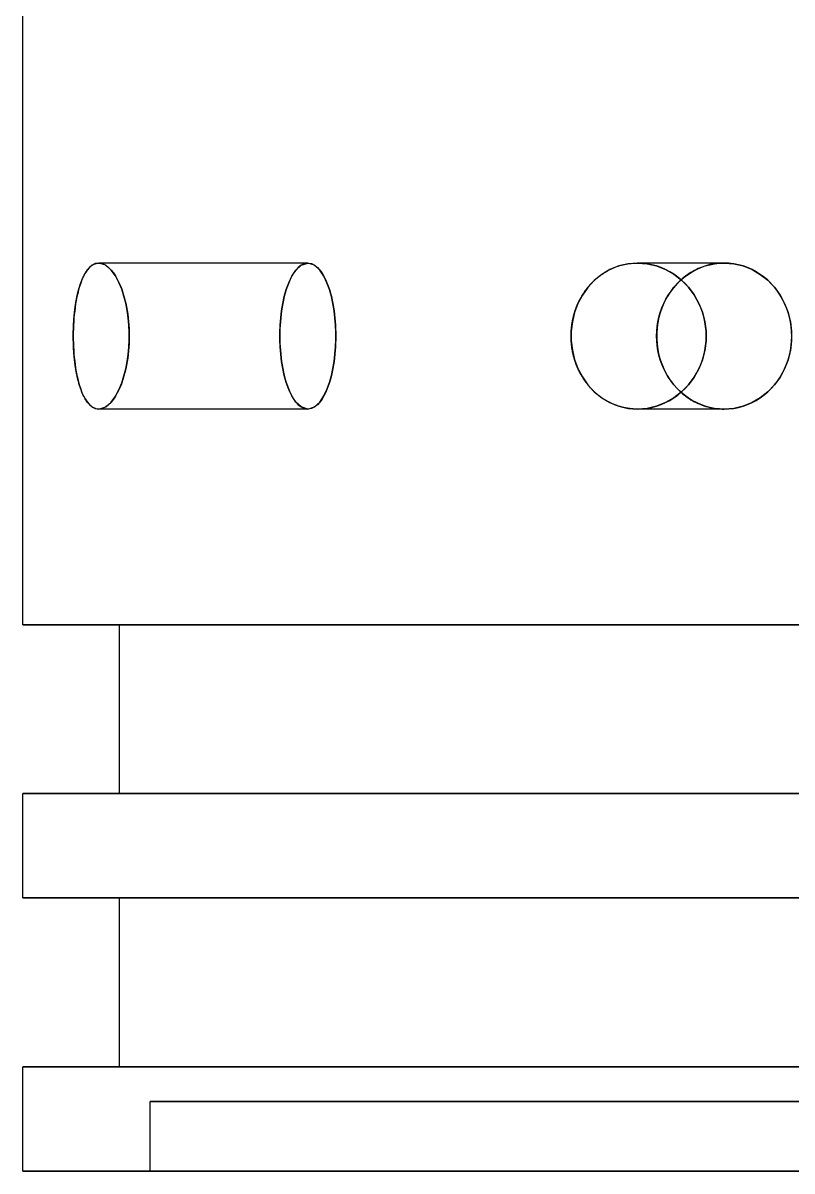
# Model space of a CAD drawing. Header units: millimetres. Extents: x 0 to 278, y -49 to 180.
# Drawn here: x 93.15 to 115.24, y 0 to 33 of the extents above; entities that cross this region are included whole.
import ezdxf

# ---------------------------------------------------------------- set-up
doc = ezdxf.new("R2010")
doc.units = ezdxf.units.MM
doc.layers.add('SIDE_HIDDEN', color=8, linetype='CONTINUOUS')
doc.layers.add('SIDE_VISIBLE', color=7, linetype='Continuous')

msp = doc.modelspace()

# ---------------------------------------------------------------- linework, layer by layer
at = {"layer": 'SIDE_HIDDEN'}
for points in [[(95.185, 26.066), (95.191, 26.069), (95.197, 26.071), (95.203, 26.074), (95.209, 26.076), (95.215, 26.079), (95.221, 26.081), (95.227, 26.083), (95.233, 26.085), (95.239, 26.087), (95.245, 26.089), (95.251, 26.09), (95.257, 26.092), (95.264, 26.093), (95.27, 26.095), (95.276, 26.096), (95.282, 26.097), (95.289, 26.098), (95.295, 26.098), (95.302, 26.099), (95.308, 26.099), (95.314, 26.1), (95.321, 26.1), (95.327, 26.1)], [(95.327, 26.1), (95.431, 26.083), (95.526, 26.038), (95.61, 25.974), (95.683, 25.899), (95.749, 25.816), (95.807, 25.728), (95.859, 25.636), (95.905, 25.542), (95.948, 25.445), (95.986, 25.347), (96.02, 25.247), (96.05, 25.146), (96.078, 25.044), (96.102, 24.942), (96.124, 24.839), (96.142, 24.735), (96.158, 24.631), (96.172, 24.526), (96.183, 24.421), (96.191, 24.316), (96.197, 24.211), (96.201, 24.105), (96.202, 24)], [(101.332, 26.1), (95.327, 26.1)], [(101.332, 26.1), (95.327, 26.1)], [(101.332, 26.1), (101.23, 26.083), (101.137, 26.037), (101.056, 25.972), (100.986, 25.895), (100.925, 25.81), (100.872, 25.721), (100.825, 25.628), (100.783, 25.532), (100.746, 25.435), (100.712, 25.336), (100.683, 25.237), (100.656, 25.136), (100.633, 25.034), (100.612, 24.932), (100.594, 24.83), (100.578, 24.727), (100.565, 24.624), (100.554, 24.52), (100.545, 24.416), (100.538, 24.312), (100.533, 24.208), (100.53, 24.104), (100.529, 24)], [(101.332, 21.9), (101.137, 21.963), (100.986, 22.105), (100.872, 22.279), (100.783, 22.468), (100.712, 22.663), (100.656, 22.864), (100.612, 23.068), (100.578, 23.273), (100.554, 23.48), (100.538, 23.688), (100.53, 23.896), (100.53, 24.104), (100.538, 24.312), (100.554, 24.52), (100.578, 24.727), (100.612, 24.932), (100.656, 25.136), (100.712, 25.336), (100.783, 25.532), (100.872, 25.721), (100.986, 25.895), (101.137, 26.037), (101.332, 26.1)], [(101.332, 26.1), (101.435, 26.083), (101.528, 26.037), (101.609, 25.972), (101.679, 25.895), (101.74, 25.81), (101.793, 25.721), (101.84, 25.628), (101.882, 25.532), (101.919, 25.435), (101.952, 25.336), (101.982, 25.237), (102.008, 25.136), (102.032, 25.034), (102.052, 24.932), (102.07, 24.83), (102.086, 24.727), (102.1, 24.624), (102.111, 24.52), (102.12, 24.416), (102.127, 24.312), (102.132, 24.208), (102.135, 24.104), (102.136, 24)], [(101.332, 21.9), (101.528, 21.963), (101.679, 22.105), (101.793, 22.279), (101.882, 22.468), (101.952, 22.663), (102.008, 22.864), (102.052, 23.068), (102.086, 23.273), (102.111, 23.48), (102.127, 23.688), (102.135, 23.896), (102.135, 24.104), (102.127, 24.312), (102.111, 24.52), (102.086, 24.727), (102.052, 24.932), (102.008, 25.136), (101.952, 25.336), (101.882, 25.532), (101.793, 25.721), (101.679, 25.895), (101.528, 26.037), (101.332, 26.1)], [(109.79, 25.784), (109.829, 25.81), (109.869, 25.835), (109.909, 25.859), (109.95, 25.882), (109.992, 25.904), (110.034, 25.925), (110.076, 25.944), (110.119, 25.963), (110.163, 25.98), (110.207, 25.997), (110.251, 26.012), (110.296, 26.026), (110.341, 26.039), (110.387, 26.05), (110.433, 26.061), (110.479, 26.07), (110.525, 26.078), (110.571, 26.085), (110.618, 26.09), (110.665, 26.094), (110.711, 26.098), (110.758, 26.099), (110.805, 26.1)], [(110.805, 26.1), (111.082, 26.079), (111.352, 26.016), (111.61, 25.913), (111.85, 25.775), (112.069, 25.604), (112.263, 25.406), (112.428, 25.183), (112.564, 24.941), (112.666, 24.683), (112.736, 24.414), (112.771, 24.139), (112.771, 23.861), (112.736, 23.586), (112.666, 23.317), (112.564, 23.059), (112.428, 22.817), (112.263, 22.594), (112.069, 22.396), (111.85, 22.225), (111.61, 22.087), (111.352, 21.984), (111.082, 21.921), (110.805, 21.9)], [(113.293, 26.1), (110.805, 26.1)], [(113.293, 26.1), (110.805, 26.1)], [(111.353, 24), (111.357, 24.138), (111.369, 24.275), (111.39, 24.412), (111.419, 24.547), (111.457, 24.679), (111.503, 24.81), (111.556, 24.937), (111.618, 25.06), (111.687, 25.179), (111.765, 25.294), (111.849, 25.403), (111.941, 25.506), (112.039, 25.603), (112.144, 25.692), (112.255, 25.774), (112.372, 25.848), (112.493, 25.913), (112.619, 25.969), (112.749, 26.016), (112.882, 26.052), (113.018, 26.079), (113.155, 26.095), (113.293, 26.1)], [(113.293, 26.1), (113.234, 26.099), (113.175, 26.096), (113.116, 26.091), (113.057, 26.084), (112.999, 26.076), (112.941, 26.065), (112.883, 26.053), (112.826, 26.038), (112.769, 26.022), (112.712, 26.004), (112.657, 25.984), (112.602, 25.962), (112.548, 25.939), (112.494, 25.914), (112.441, 25.887), (112.39, 25.859), (112.339, 25.829), (112.289, 25.797), (112.24, 25.764), (112.192, 25.729), (112.145, 25.693), (112.1, 25.656), (112.055, 25.617)], [(113.293, 26.1), (113.568, 26.079), (113.836, 26.016), (114.092, 25.913), (114.33, 25.774), (114.546, 25.603), (114.736, 25.403), (114.898, 25.179), (115.029, 24.937), (115.128, 24.679), (115.195, 24.412), (115.229, 24.138), (115.229, 23.862), (115.195, 23.588), (115.128, 23.321), (115.029, 23.063), (114.898, 22.821), (114.736, 22.597), (114.546, 22.397), (114.33, 22.226), (114.092, 22.087), (113.836, 21.984), (113.568, 21.921), (113.293, 21.9)], [(115.233, 24), (115.229, 24.138), (115.216, 24.275), (115.195, 24.412), (115.166, 24.547), (115.128, 24.679), (115.083, 24.81), (115.029, 24.937), (114.967, 25.06), (114.898, 25.179), (114.821, 25.294), (114.736, 25.403), (114.645, 25.506), (114.546, 25.603), (114.441, 25.692), (114.33, 25.774), (114.214, 25.848), (114.092, 25.913), (113.966, 25.969), (113.836, 26.016), (113.703, 26.052), (113.568, 26.079), (113.431, 26.095), (113.293, 26.1)], [(94.994, 25.895), (94.998, 25.9), (95.001, 25.904), (95.004, 25.909), (95.008, 25.913), (95.011, 25.917), (95.014, 25.922), (95.018, 25.926), (95.021, 25.93), (95.025, 25.934), (95.029, 25.939), (95.032, 25.943), (95.036, 25.947), (95.039, 25.951), (95.043, 25.955), (95.047, 25.959), (95.051, 25.963), (95.054, 25.967), (95.058, 25.971), (95.062, 25.975), (95.066, 25.979), (95.07, 25.983), (95.074, 25.986), (95.078, 25.99)], [(109.789, 25.783), (109.789, 25.783), (109.789, 25.783), (109.789, 25.783), (109.789, 25.783), (109.789, 25.783), (109.789, 25.783), (109.789, 25.783), (109.789, 25.783), (109.789, 25.783), (109.789, 25.783), (109.789, 25.783), (109.789, 25.783), (109.789, 25.783), (109.789, 25.783), (109.789, 25.783), (109.789, 25.783), (109.789, 25.783), (109.789, 25.783), (109.789, 25.783), (109.789, 25.783), (109.789, 25.783), (109.789, 25.783), (109.789, 25.783)], [(94.709, 25.172), (94.713, 25.19), (94.717, 25.208), (94.721, 25.226), (94.726, 25.243), (94.73, 25.261), (94.735, 25.279), (94.739, 25.297), (94.744, 25.315), (94.748, 25.332), (94.753, 25.35), (94.758, 25.368), (94.763, 25.385), (94.769, 25.403), (94.774, 25.421), (94.779, 25.438), (94.785, 25.456), (94.79, 25.473), (94.796, 25.491), (94.802, 25.508), (94.808, 25.525), (94.815, 25.542), (94.821, 25.56), (94.827, 25.577)], [(109.322, 25.331), (109.33, 25.342), (109.338, 25.352), (109.346, 25.363), (109.354, 25.373), (109.362, 25.383), (109.37, 25.394), (109.379, 25.404), (109.387, 25.414), (109.395, 25.424), (109.404, 25.434), (109.412, 25.444), (109.421, 25.454), (109.43, 25.464), (109.438, 25.474), (109.447, 25.484), (109.456, 25.493), (109.465, 25.503), (109.474, 25.513), (109.483, 25.522), (109.492, 25.532), (109.501, 25.541), (109.51, 25.55), (109.519, 25.56)], [(109.287, 25.282), (109.287, 25.282), (109.287, 25.282), (109.287, 25.282), (109.287, 25.282), (109.287, 25.282), (109.287, 25.282), (109.287, 25.282), (109.287, 25.282), (109.287, 25.282), (109.287, 25.282), (109.287, 25.282), (109.287, 25.282), (109.287, 25.282), (109.287, 25.282), (109.287, 25.282), (109.287, 25.282), (109.287, 25.282), (109.287, 25.282), (109.287, 25.282), (109.287, 25.282), (109.287, 25.282), (109.287, 25.282), (109.287, 25.282)], [(94.616, 24.526), (94.617, 24.542), (94.619, 24.558), (94.62, 24.573), (94.621, 24.589), (94.623, 24.605), (94.624, 24.62), (94.626, 24.636), (94.628, 24.652), (94.629, 24.667), (94.631, 24.683), (94.633, 24.699), (94.634, 24.714), (94.636, 24.73), (94.638, 24.745), (94.64, 24.761), (94.642, 24.777), (94.644, 24.792), (94.646, 24.808), (94.648, 24.823), (94.65, 24.839), (94.652, 24.855), (94.655, 24.87), (94.657, 24.886)], [(108.942, 24.469), (108.945, 24.482), (108.948, 24.496), (108.951, 24.51), (108.954, 24.524), (108.957, 24.537), (108.961, 24.551), (108.964, 24.565), (108.967, 24.579), (108.971, 24.592), (108.975, 24.606), (108.978, 24.62), (108.982, 24.633), (108.986, 24.647), (108.99, 24.66), (108.994, 24.674), (108.998, 24.687), (109.003, 24.701), (109.007, 24.714), (109.011, 24.728), (109.016, 24.741), (109.02, 24.754), (109.025, 24.768), (109.03, 24.781)], [(109.03, 24.783), (109.031, 24.783), (109.031, 24.784), (109.031, 24.785), (109.031, 24.785), (109.031, 24.786), (109.032, 24.786), (109.032, 24.787), (109.032, 24.787), (109.032, 24.788), (109.032, 24.789), (109.033, 24.789), (109.033, 24.79), (109.033, 24.79), (109.033, 24.791), (109.033, 24.791), (109.034, 24.792), (109.034, 24.793), (109.034, 24.793), (109.034, 24.794), (109.035, 24.794), (109.035, 24.795), (109.035, 24.795), (109.035, 24.796)], [(109.065, 24.872), (109.066, 24.876), (109.068, 24.88), (109.069, 24.883), (109.071, 24.887), (109.073, 24.891), (109.074, 24.895), (109.076, 24.899), (109.078, 24.903), (109.079, 24.907), (109.081, 24.91), (109.083, 24.914), (109.084, 24.918), (109.086, 24.922), (109.088, 24.926), (109.089, 24.93), (109.091, 24.933), (109.093, 24.937), (109.094, 24.941), (109.096, 24.945), (109.098, 24.949), (109.1, 24.953), (109.101, 24.956), (109.103, 24.96)], [(94.614, 24.506), (94.614, 24.506), (94.614, 24.507), (94.614, 24.507), (94.614, 24.507), (94.614, 24.507), (94.614, 24.507), (94.614, 24.508), (94.614, 24.508), (94.614, 24.508), (94.614, 24.508), (94.614, 24.508), (94.614, 24.509), (94.614, 24.509), (94.615, 24.509), (94.615, 24.509), (94.615, 24.509), (94.615, 24.51), (94.615, 24.51), (94.615, 24.51), (94.615, 24.51), (94.615, 24.51), (94.615, 24.511), (94.615, 24.511)], [(94.607, 24.408), (94.607, 24.408), (94.607, 24.409), (94.607, 24.409), (94.607, 24.409), (94.607, 24.409), (94.607, 24.409), (94.607, 24.41), (94.607, 24.41), (94.607, 24.41), (94.607, 24.41), (94.608, 24.41), (94.608, 24.411), (94.608, 24.411), (94.608, 24.411), (94.608, 24.411), (94.608, 24.412), (94.608, 24.412), (94.608, 24.412), (94.608, 24.412), (94.608, 24.412), (94.608, 24.413), (94.608, 24.413), (94.608, 24.413)], [(108.895, 24), (108.895, 24.007), (108.895, 24.014), (108.895, 24.021), (108.895, 24.028), (108.895, 24.035), (108.895, 24.042), (108.895, 24.049), (108.895, 24.056), (108.896, 24.063), (108.896, 24.071), (108.896, 24.078), (108.896, 24.085), (108.896, 24.092), (108.897, 24.099), (108.897, 24.106), (108.897, 24.113), (108.898, 24.12), (108.898, 24.127), (108.898, 24.134), (108.899, 24.141), (108.899, 24.148), (108.9, 24.155), (108.9, 24.162)], [(96.202, 24), (96.201, 23.895), (96.197, 23.789), (96.191, 23.684), (96.183, 23.579), (96.172, 23.474), (96.158, 23.369), (96.142, 23.265), (96.124, 23.161), (96.102, 23.058), (96.078, 22.956), (96.05, 22.854), (96.02, 22.753), (95.986, 22.653), (95.948, 22.555), (95.905, 22.458), (95.859, 22.364), (95.807, 22.272), (95.749, 22.184), (95.683, 22.101), (95.61, 22.026), (95.526, 21.962), (95.431, 21.917), (95.327, 21.9)], [(100.529, 24), (100.53, 23.896), (100.533, 23.792), (100.538, 23.688), (100.545, 23.584), (100.554, 23.48), (100.565, 23.376), (100.578, 23.273), (100.594, 23.17), (100.612, 23.068), (100.633, 22.966), (100.656, 22.864), (100.683, 22.763), (100.712, 22.663), (100.746, 22.565), (100.783, 22.468), (100.825, 22.372), (100.872, 22.279), (100.925, 22.19), (100.986, 22.105), (101.056, 22.028), (101.137, 21.963), (101.23, 21.917), (101.332, 21.9)], [(102.136, 24), (102.135, 23.896), (102.132, 23.792), (102.127, 23.688), (102.12, 23.584), (102.111, 23.48), (102.1, 23.376), (102.086, 23.273), (102.07, 23.17), (102.052, 23.068), (102.032, 22.966), (102.008, 22.864), (101.982, 22.763), (101.952, 22.663), (101.919, 22.565), (101.882, 22.468), (101.84, 22.372), (101.793, 22.279), (101.74, 22.19), (101.679, 22.105), (101.609, 22.028), (101.528, 21.963), (101.435, 21.917), (101.332, 21.9)], [(108.902, 23.82), (108.901, 23.828), (108.9, 23.836), (108.9, 23.844), (108.899, 23.851), (108.899, 23.859), (108.898, 23.867), (108.898, 23.875), (108.898, 23.883), (108.897, 23.89), (108.897, 23.898), (108.897, 23.906), (108.896, 23.914), (108.896, 23.922), (108.896, 23.93), (108.895, 23.937), (108.895, 23.945), (108.895, 23.953), (108.895, 23.961), (108.895, 23.969), (108.895, 23.977), (108.895, 23.984), (108.895, 23.992), (108.895, 24)], [(108.991, 23.336), (108.985, 23.356), (108.979, 23.377), (108.974, 23.397), (108.968, 23.418), (108.963, 23.438), (108.958, 23.459), (108.953, 23.48), (108.949, 23.501), (108.944, 23.521), (108.94, 23.542), (108.936, 23.563), (108.932, 23.584), (108.928, 23.605), (108.925, 23.626), (108.921, 23.647), (108.918, 23.668), (108.915, 23.689), (108.913, 23.71), (108.91, 23.731), (108.908, 23.752), (108.906, 23.773), (108.904, 23.795), (108.902, 23.816)], [(113.293, 21.9), (113.155, 21.905), (113.018, 21.921), (112.882, 21.948), (112.749, 21.984), (112.619, 22.031), (112.493, 22.087), (112.372, 22.152), (112.255, 22.226), (112.144, 22.308), (112.039, 22.397), (111.941, 22.494), (111.849, 22.597), (111.765, 22.706), (111.687, 22.821), (111.618, 22.94), (111.556, 23.063), (111.503, 23.19), (111.457, 23.321), (111.419, 23.453), (111.39, 23.588), (111.369, 23.725), (111.357, 23.862), (111.353, 24)], [(113.293, 21.9), (113.431, 21.905), (113.568, 21.921), (113.703, 21.948), (113.836, 21.984), (113.966, 22.031), (114.092, 22.087), (114.214, 22.152), (114.33, 22.226), (114.441, 22.308), (114.546, 22.397), (114.645, 22.494), (114.736, 22.597), (114.821, 22.706), (114.898, 22.821), (114.967, 22.94), (115.029, 23.063), (115.083, 23.19), (115.128, 23.321), (115.166, 23.453), (115.195, 23.588), (115.216, 23.725), (115.229, 23.862), (115.233, 24)], [(94.635, 23.284), (94.634, 23.29), (94.633, 23.295), (94.633, 23.3), (94.632, 23.305), (94.632, 23.31), (94.631, 23.315), (94.631, 23.32), (94.63, 23.325), (94.629, 23.33), (94.629, 23.335), (94.628, 23.34), (94.628, 23.346), (94.627, 23.351), (94.627, 23.356), (94.626, 23.361), (94.626, 23.366), (94.625, 23.371), (94.625, 23.376), (94.624, 23.381), (94.624, 23.386), (94.623, 23.391), (94.623, 23.396), (94.622, 23.402)], [(109.152, 22.941), (109.148, 22.949), (109.143, 22.958), (109.139, 22.966), (109.135, 22.974), (109.131, 22.982), (109.127, 22.991), (109.123, 22.999), (109.119, 23.007), (109.115, 23.015), (109.111, 23.024), (109.107, 23.032), (109.103, 23.04), (109.099, 23.049), (109.095, 23.057), (109.091, 23.066), (109.088, 23.074), (109.084, 23.083), (109.08, 23.091), (109.077, 23.1), (109.073, 23.108), (109.069, 23.117), (109.066, 23.125), (109.062, 23.134)], [(94.778, 22.565), (94.773, 22.582), (94.768, 22.598), (94.763, 22.614), (94.759, 22.631), (94.754, 22.647), (94.75, 22.664), (94.745, 22.68), (94.741, 22.697), (94.736, 22.713), (94.732, 22.73), (94.728, 22.746), (94.724, 22.763), (94.72, 22.78), (94.716, 22.796), (94.713, 22.813), (94.709, 22.83), (94.705, 22.846), (94.702, 22.863), (94.698, 22.88), (94.695, 22.896), (94.692, 22.913), (94.688, 22.93), (94.685, 22.947)], [(109.374, 22.601), (109.364, 22.615), (109.354, 22.628), (109.343, 22.641), (109.333, 22.654), (109.323, 22.668), (109.313, 22.681), (109.303, 22.695), (109.294, 22.709), (109.284, 22.723), (109.274, 22.736), (109.265, 22.75), (109.256, 22.764), (109.247, 22.778), (109.238, 22.793), (109.229, 22.807), (109.22, 22.821), (109.211, 22.835), (109.203, 22.85), (109.194, 22.864), (109.186, 22.879), (109.178, 22.894), (109.169, 22.908), (109.161, 22.923)], [(109.835, 22.186), (109.827, 22.191), (109.82, 22.196), (109.813, 22.2), (109.806, 22.205), (109.799, 22.21), (109.792, 22.215), (109.785, 22.219), (109.778, 22.224), (109.771, 22.229), (109.764, 22.234), (109.757, 22.239), (109.75, 22.244), (109.743, 22.249), (109.736, 22.254), (109.73, 22.259), (109.723, 22.264), (109.716, 22.269), (109.709, 22.274), (109.702, 22.28), (109.696, 22.285), (109.689, 22.29), (109.682, 22.295), (109.676, 22.301)], [(112.055, 22.383), (112.1, 22.344), (112.145, 22.307), (112.192, 22.271), (112.24, 22.236), (112.289, 22.203), (112.339, 22.171), (112.39, 22.141), (112.441, 22.113), (112.494, 22.086), (112.548, 22.061), (112.602, 22.038), (112.657, 22.016), (112.712, 21.996), (112.769, 21.978), (112.826, 21.962), (112.883, 21.947), (112.941, 21.935), (112.999, 21.924), (113.057, 21.916), (113.116, 21.909), (113.175, 21.904), (113.234, 21.901), (113.293, 21.9)], [(101.332, 21.9), (95.327, 21.9)], [(101.332, 21.9), (95.327, 21.9)], [(110.504, 21.926), (110.489, 21.928), (110.473, 21.931), (110.458, 21.934), (110.443, 21.937), (110.427, 21.94), (110.412, 21.944), (110.397, 21.947), (110.381, 21.951), (110.366, 21.955), (110.351, 21.959), (110.336, 21.963), (110.321, 21.967), (110.306, 21.971), (110.291, 21.976), (110.276, 21.98), (110.261, 21.985), (110.246, 21.99), (110.231, 21.995), (110.216, 22), (110.201, 22.005), (110.186, 22.011), (110.172, 22.016), (110.157, 22.022)], [(110.805, 21.9), (110.805, 21.9), (110.804, 21.9), (110.804, 21.9), (110.804, 21.9), (110.803, 21.9), (110.803, 21.9), (110.803, 21.9), (110.802, 21.9), (110.802, 21.9), (110.801, 21.9), (110.801, 21.9), (110.801, 21.9), (110.8, 21.9), (110.8, 21.9), (110.8, 21.9), (110.799, 21.9), (110.799, 21.9), (110.798, 21.9), (110.798, 21.9), (110.798, 21.9), (110.797, 21.9), (110.797, 21.9), (110.796, 21.9)], [(113.293, 21.9), (110.805, 21.9)], [(113.293, 21.9), (110.805, 21.9)], [(150.35, 15.7), (147.863, 15.7), (145.376, 15.7), (142.889, 15.7), (140.402, 15.7), (137.915, 15.7), (135.428, 15.7), (132.941, 15.7), (130.454, 15.7), (127.967, 15.7), (125.48, 15.7), (122.993, 15.7), (120.507, 15.7), (118.02, 15.7), (115.533, 15.7), (113.046, 15.7), (110.559, 15.7), (108.072, 15.7), (105.585, 15.7), (103.098, 15.7), (100.611, 15.7), (98.124, 15.7), (95.637, 15.7), (93.15, 15.7)], [(147.575, 15.7), (145.329, 15.7), (143.084, 15.7), (140.838, 15.7), (138.592, 15.7), (136.347, 15.7), (134.101, 15.7), (131.855, 15.7), (129.61, 15.7), (127.364, 15.7), (125.118, 15.7), (122.873, 15.7), (120.627, 15.7), (118.382, 15.7), (116.136, 15.7), (113.89, 15.7), (111.645, 15.7), (109.399, 15.7), (107.153, 15.7), (104.908, 15.7), (102.662, 15.7), (100.416, 15.7), (98.171, 15.7), (95.925, 15.7)], [(95.925, 15.7), (97.048, 15.7), (98.171, 15.7), (99.293, 15.7), (100.416, 15.7), (101.539, 15.7), (102.662, 15.7), (103.785, 15.7), (104.908, 15.7), (106.03, 15.7), (107.153, 15.7), (108.276, 15.7), (109.399, 15.7), (110.522, 15.7), (111.645, 15.7), (112.767, 15.7), (113.89, 15.7), (115.013, 15.7), (116.136, 15.7), (117.259, 15.7), (118.382, 15.7), (119.504, 15.7), (120.627, 15.7), (121.75, 15.7)], [(150.35, 10.85), (147.863, 10.85), (145.376, 10.85), (142.889, 10.85), (140.402, 10.85), (137.915, 10.85), (135.428, 10.85), (132.941, 10.85), (130.454, 10.85), (127.967, 10.85), (125.48, 10.85), (122.993, 10.85), (120.507, 10.85), (118.02, 10.85), (115.533, 10.85), (113.046, 10.85), (110.559, 10.85), (108.072, 10.85), (105.585, 10.85), (103.098, 10.85), (100.611, 10.85), (98.124, 10.85), (95.637, 10.85), (93.15, 10.85)], [(147.575, 10.85), (145.329, 10.85), (143.084, 10.85), (140.838, 10.85), (138.592, 10.85), (136.347, 10.85), (134.101, 10.85), (131.855, 10.85), (129.61, 10.85), (127.364, 10.85), (125.118, 10.85), (122.873, 10.85), (120.627, 10.85), (118.382, 10.85), (116.136, 10.85), (113.89, 10.85), (111.645, 10.85), (109.399, 10.85), (107.153, 10.85), (104.908, 10.85), (102.662, 10.85), (100.416, 10.85), (98.171, 10.85), (95.925, 10.85)], [(95.925, 10.85), (97.048, 10.85), (98.171, 10.85), (99.293, 10.85), (100.416, 10.85), (101.539, 10.85), (102.662, 10.85), (103.785, 10.85), (104.908, 10.85), (106.03, 10.85), (107.153, 10.85), (108.276, 10.85), (109.399, 10.85), (110.522, 10.85), (111.645, 10.85), (112.767, 10.85), (113.89, 10.85), (115.013, 10.85), (116.136, 10.85), (117.259, 10.85), (118.382, 10.85), (119.504, 10.85), (120.627, 10.85), (121.75, 10.85)], [(150.35, 7.85), (147.863, 7.85), (145.376, 7.85), (142.889, 7.85), (140.402, 7.85), (137.915, 7.85), (135.428, 7.85), (132.941, 7.85), (130.454, 7.85), (127.967, 7.85), (125.48, 7.85), (122.993, 7.85), (120.507, 7.85), (118.02, 7.85), (115.533, 7.85), (113.046, 7.85), (110.559, 7.85), (108.072, 7.85), (105.585, 7.85), (103.098, 7.85), (100.611, 7.85), (98.124, 7.85), (95.637, 7.85), (93.15, 7.85)], [(147.575, 7.85), (145.329, 7.85), (143.084, 7.85), (140.838, 7.85), (138.592, 7.85), (136.347, 7.85), (134.101, 7.85), (131.855, 7.85), (129.61, 7.85), (127.364, 7.85), (125.118, 7.85), (122.873, 7.85), (120.627, 7.85), (118.382, 7.85), (116.136, 7.85), (113.89, 7.85), (111.645, 7.85), (109.399, 7.85), (107.153, 7.85), (104.908, 7.85), (102.662, 7.85), (100.416, 7.85), (98.171, 7.85), (95.925, 7.85)], [(95.925, 7.85), (97.048, 7.85), (98.171, 7.85), (99.293, 7.85), (100.416, 7.85), (101.539, 7.85), (102.662, 7.85), (103.785, 7.85), (104.908, 7.85), (106.03, 7.85), (107.153, 7.85), (108.276, 7.85), (109.399, 7.85), (110.522, 7.85), (111.645, 7.85), (112.767, 7.85), (113.89, 7.85), (115.013, 7.85), (116.136, 7.85), (117.259, 7.85), (118.382, 7.85), (119.504, 7.85), (120.627, 7.85), (121.75, 7.85)], [(150.35, 3), (147.863, 3), (145.376, 3), (142.889, 3), (140.402, 3), (137.915, 3), (135.428, 3), (132.941, 3), (130.454, 3), (127.967, 3), (125.48, 3), (122.993, 3), (120.507, 3), (118.02, 3), (115.533, 3), (113.046, 3), (110.559, 3), (108.072, 3), (105.585, 3), (103.098, 3), (100.611, 3), (98.124, 3), (95.637, 3), (93.15, 3)], [(147.575, 3), (145.329, 3), (143.084, 3), (140.838, 3), (138.592, 3), (136.347, 3), (134.101, 3), (131.855, 3), (129.61, 3), (127.364, 3), (125.118, 3), (122.873, 3), (120.627, 3), (118.382, 3), (116.136, 3), (113.89, 3), (111.645, 3), (109.399, 3), (107.153, 3), (104.908, 3), (102.662, 3), (100.416, 3), (98.171, 3), (95.925, 3)], [(95.925, 3), (97.048, 3), (98.171, 3), (99.293, 3), (100.416, 3), (101.539, 3), (102.662, 3), (103.785, 3), (104.908, 3), (106.03, 3), (107.153, 3), (108.276, 3), (109.399, 3), (110.522, 3), (111.645, 3), (112.767, 3), (113.89, 3), (115.013, 3), (116.136, 3), (117.259, 3), (118.382, 3), (119.504, 3), (120.627, 3), (121.75, 3)], [(146.7, 2), (144.53, 2), (142.361, 2), (140.191, 2), (138.022, 2), (135.852, 2), (133.683, 2), (131.513, 2), (129.343, 2), (127.174, 2), (125.004, 2), (122.835, 2), (120.665, 2), (118.496, 2), (116.326, 2), (114.157, 2), (111.987, 2), (109.817, 2), (107.648, 2), (105.478, 2), (103.309, 2), (101.139, 2), (98.97, 2), (96.8, 2)], [(96.8, 2), (97.885, 2), (98.97, 2), (100.054, 2), (101.139, 2), (102.224, 2), (103.309, 2), (104.393, 2), (105.478, 2), (106.563, 2), (107.648, 2), (108.733, 2), (109.817, 2), (110.902, 2), (111.987, 2), (113.072, 2), (114.157, 2), (115.241, 2), (116.326, 2), (117.411, 2), (118.496, 2), (119.58, 2), (120.665, 2), (121.75, 2)], [(96.8, 0), (96.8, 2)], [(150.35, 0), (147.863, 0), (145.376, 0), (142.889, 0), (140.402, 0), (137.915, 0), (135.428, 0), (132.941, 0), (130.454, 0), (127.967, 0), (125.48, 0), (122.993, 0), (120.507, 0), (118.02, 0), (115.533, 0), (113.046, 0), (110.559, 0), (108.072, 0), (105.585, 0), (103.098, 0), (100.611, 0), (98.124, 0), (95.637, 0), (93.15, 0)], [(146.7, 0), (144.53, 0), (142.361, 0), (140.191, 0), (138.022, 0), (135.852, 0), (133.683, 0), (131.513, 0), (129.343, 0), (127.174, 0), (125.004, 0), (122.835, 0), (120.665, 0), (118.496, 0), (116.326, 0), (114.157, 0), (111.987, 0), (109.817, 0), (107.648, 0), (105.478, 0), (103.309, 0), (101.139, 0), (98.97, 0), (96.8, 0)], [(96.8, 0), (97.885, 0), (98.97, 0), (100.054, 0), (101.139, 0), (102.224, 0), (103.309, 0), (104.393, 0), (105.478, 0), (106.563, 0), (107.648, 0), (108.733, 0), (109.817, 0), (110.902, 0), (111.987, 0), (113.072, 0), (114.157, 0), (115.241, 0), (116.326, 0), (117.411, 0), (118.496, 0), (119.58, 0), (120.665, 0), (121.75, 0)]]:
    msp.add_lwpolyline(points, dxfattribs=at)
at = {"layer": 'SIDE_VISIBLE'}
for points in [[(93.15, 15.7), (93.15, 38)], [(95.327, 26.1), (95.226, 26.083), (95.135, 26.036), (95.057, 25.969), (94.991, 25.89), (94.934, 25.804), (94.886, 25.713), (94.844, 25.619), (94.808, 25.523), (94.775, 25.425), (94.747, 25.326), (94.722, 25.226), (94.699, 25.126), (94.68, 25.025), (94.663, 24.923), (94.648, 24.821), (94.635, 24.719), (94.624, 24.617), (94.615, 24.514), (94.608, 24.412), (94.602, 24.309), (94.598, 24.206), (94.596, 24.103), (94.595, 24)], [(95.327, 21.9), (95.526, 21.962), (95.683, 22.101), (95.807, 22.272), (95.905, 22.458), (95.986, 22.653), (96.05, 22.854), (96.102, 23.058), (96.142, 23.265), (96.172, 23.474), (96.191, 23.684), (96.201, 23.895), (96.201, 24.105), (96.191, 24.316), (96.172, 24.526), (96.142, 24.735), (96.102, 24.942), (96.05, 25.146), (95.986, 25.347), (95.905, 25.542), (95.807, 25.728), (95.683, 25.899), (95.526, 26.038), (95.327, 26.1)], [(95.327, 26.1), (95.327, 26.1)], [(110.805, 26.1), (110.532, 26.079), (110.265, 26.016), (110.011, 25.914), (109.775, 25.774), (109.562, 25.601), (109.376, 25.4), (109.218, 25.176), (109.091, 24.933), (108.995, 24.676), (108.931, 24.409), (108.899, 24.137), (108.899, 23.863), (108.931, 23.591), (108.995, 23.324), (109.091, 23.067), (109.218, 22.824), (109.376, 22.6), (109.562, 22.399), (109.775, 22.226), (110.011, 22.086), (110.265, 21.984), (110.532, 21.921), (110.805, 21.9)], [(112.775, 24), (112.771, 24.139), (112.757, 24.277), (112.736, 24.414), (112.705, 24.55), (112.666, 24.683), (112.619, 24.813), (112.564, 24.941), (112.5, 25.064), (112.428, 25.183), (112.349, 25.297), (112.263, 25.406), (112.169, 25.508), (112.069, 25.604), (111.963, 25.694), (111.85, 25.775), (111.733, 25.848), (111.61, 25.913), (111.483, 25.969), (111.352, 26.016), (111.218, 26.052), (111.082, 26.079), (110.944, 26.095), (110.805, 26.1)], [(94.827, 25.577), (94.833, 25.591), (94.839, 25.606), (94.845, 25.621), (94.851, 25.635), (94.857, 25.649), (94.863, 25.664), (94.87, 25.678), (94.876, 25.692), (94.883, 25.707), (94.89, 25.721), (94.897, 25.735), (94.904, 25.749), (94.911, 25.763), (94.919, 25.776), (94.926, 25.79), (94.934, 25.804), (94.942, 25.817), (94.95, 25.831), (94.959, 25.844), (94.967, 25.857), (94.976, 25.87), (94.985, 25.883), (94.994, 25.895)], [(95.078, 25.99), (95.082, 25.994), (95.086, 25.998), (95.091, 26.002), (95.095, 26.006), (95.099, 26.009), (95.104, 26.013), (95.108, 26.017), (95.113, 26.02), (95.117, 26.024), (95.122, 26.027), (95.127, 26.03), (95.131, 26.034), (95.136, 26.037), (95.141, 26.04), (95.145, 26.043), (95.15, 26.046), (95.155, 26.049), (95.16, 26.052), (95.165, 26.055), (95.17, 26.058), (95.175, 26.061), (95.18, 26.063), (95.185, 26.066)], [(109.519, 25.56), (109.53, 25.57), (109.541, 25.581), (109.552, 25.592), (109.563, 25.602), (109.574, 25.612), (109.586, 25.623), (109.597, 25.633), (109.608, 25.643), (109.62, 25.653), (109.631, 25.663), (109.643, 25.673), (109.655, 25.682), (109.667, 25.692), (109.678, 25.702), (109.69, 25.711), (109.702, 25.72), (109.714, 25.73), (109.727, 25.739), (109.739, 25.748), (109.751, 25.757), (109.764, 25.766), (109.776, 25.774), (109.789, 25.783)], [(109.789, 25.783), (109.789, 25.784), (109.789, 25.784), (109.789, 25.784), (109.789, 25.784), (109.789, 25.784), (109.789, 25.784), (109.789, 25.784), (109.789, 25.784), (109.789, 25.784), (109.79, 25.784), (109.79, 25.784), (109.79, 25.784), (109.79, 25.784), (109.79, 25.784), (109.79, 25.784), (109.79, 25.784), (109.79, 25.784), (109.79, 25.784), (109.79, 25.784), (109.79, 25.784), (109.79, 25.784), (109.79, 25.784), (109.79, 25.784)], [(112.055, 25.617), (111.942, 25.507), (111.837, 25.389), (111.742, 25.263), (111.657, 25.13), (111.582, 24.991), (111.517, 24.847), (111.463, 24.699), (111.42, 24.547), (111.387, 24.393), (111.365, 24.236), (111.354, 24.079), (111.354, 23.921), (111.365, 23.764), (111.387, 23.607), (111.42, 23.453), (111.463, 23.301), (111.517, 23.153), (111.582, 23.009), (111.657, 22.87), (111.742, 22.737), (111.837, 22.611), (111.942, 22.493), (112.055, 22.383)], [(94.657, 24.886), (94.659, 24.898), (94.661, 24.911), (94.663, 24.923), (94.665, 24.936), (94.667, 24.948), (94.669, 24.961), (94.671, 24.973), (94.673, 24.986), (94.675, 24.998), (94.677, 25.011), (94.68, 25.023), (94.682, 25.035), (94.684, 25.048), (94.686, 25.06), (94.689, 25.073), (94.691, 25.085), (94.694, 25.098), (94.696, 25.11), (94.699, 25.122), (94.701, 25.135), (94.704, 25.147), (94.707, 25.159), (94.709, 25.172)], [(109.103, 24.96), (109.11, 24.975), (109.117, 24.989), (109.124, 25.004), (109.131, 25.018), (109.138, 25.033), (109.146, 25.047), (109.153, 25.061), (109.161, 25.076), (109.168, 25.09), (109.176, 25.104), (109.184, 25.118), (109.192, 25.132), (109.2, 25.146), (109.208, 25.16), (109.217, 25.174), (109.225, 25.187), (109.234, 25.201), (109.242, 25.215), (109.251, 25.228), (109.26, 25.242), (109.269, 25.255), (109.278, 25.268), (109.287, 25.282)], [(109.287, 25.282), (109.289, 25.284), (109.29, 25.286), (109.292, 25.289), (109.293, 25.291), (109.295, 25.293), (109.296, 25.295), (109.298, 25.297), (109.299, 25.299), (109.301, 25.301), (109.302, 25.304), (109.304, 25.306), (109.305, 25.308), (109.307, 25.31), (109.308, 25.312), (109.31, 25.314), (109.312, 25.316), (109.313, 25.318), (109.315, 25.321), (109.316, 25.323), (109.318, 25.325), (109.319, 25.327), (109.321, 25.329), (109.322, 25.331)], [(109.03, 24.781), (109.03, 24.781), (109.03, 24.781), (109.03, 24.781), (109.03, 24.781), (109.03, 24.781), (109.03, 24.781), (109.03, 24.782), (109.03, 24.782), (109.03, 24.782), (109.03, 24.782), (109.03, 24.782), (109.03, 24.782), (109.03, 24.782), (109.03, 24.782), (109.03, 24.782), (109.03, 24.782), (109.03, 24.782), (109.03, 24.782), (109.03, 24.782), (109.03, 24.783), (109.03, 24.783), (109.03, 24.783), (109.03, 24.783)], [(109.035, 24.796), (109.036, 24.799), (109.038, 24.803), (109.039, 24.806), (109.04, 24.809), (109.041, 24.813), (109.043, 24.816), (109.044, 24.819), (109.045, 24.822), (109.046, 24.826), (109.048, 24.829), (109.049, 24.832), (109.05, 24.836), (109.051, 24.839), (109.053, 24.842), (109.054, 24.845), (109.055, 24.849), (109.057, 24.852), (109.058, 24.855), (109.059, 24.859), (109.061, 24.862), (109.062, 24.865), (109.063, 24.868), (109.065, 24.872)], [(94.608, 24.413), (94.608, 24.417), (94.608, 24.421), (94.608, 24.425), (94.609, 24.429), (94.609, 24.433), (94.609, 24.437), (94.61, 24.441), (94.61, 24.445), (94.61, 24.449), (94.61, 24.454), (94.611, 24.458), (94.611, 24.462), (94.611, 24.466), (94.612, 24.47), (94.612, 24.474), (94.612, 24.478), (94.612, 24.482), (94.613, 24.486), (94.613, 24.49), (94.613, 24.494), (94.614, 24.498), (94.614, 24.502), (94.614, 24.506)], [(94.615, 24.511), (94.615, 24.511), (94.615, 24.512), (94.615, 24.513), (94.615, 24.514), (94.615, 24.514), (94.615, 24.515), (94.615, 24.516), (94.615, 24.516), (94.615, 24.517), (94.615, 24.518), (94.615, 24.518), (94.615, 24.519), (94.615, 24.52), (94.615, 24.52), (94.615, 24.521), (94.616, 24.522), (94.616, 24.522), (94.616, 24.523), (94.616, 24.524), (94.616, 24.524), (94.616, 24.525), (94.616, 24.526), (94.616, 24.526)], [(108.9, 24.162), (108.901, 24.176), (108.902, 24.189), (108.903, 24.202), (108.905, 24.216), (108.906, 24.229), (108.907, 24.243), (108.909, 24.256), (108.91, 24.269), (108.912, 24.283), (108.913, 24.296), (108.915, 24.309), (108.917, 24.323), (108.919, 24.336), (108.921, 24.349), (108.923, 24.363), (108.925, 24.376), (108.927, 24.389), (108.93, 24.402), (108.932, 24.416), (108.934, 24.429), (108.937, 24.442), (108.939, 24.455), (108.942, 24.469)], [(94.622, 23.402), (94.618, 23.445), (94.615, 23.489), (94.611, 23.533), (94.608, 23.576), (94.606, 23.62), (94.603, 23.664), (94.601, 23.708), (94.599, 23.751), (94.598, 23.795), (94.597, 23.839), (94.596, 23.883), (94.595, 23.926), (94.595, 23.97), (94.595, 24.014), (94.595, 24.058), (94.596, 24.102), (94.596, 24.146), (94.597, 24.189), (94.599, 24.233), (94.601, 24.277), (94.602, 24.321), (94.605, 24.364), (94.607, 24.408)], [(94.595, 24), (94.596, 23.897), (94.598, 23.794), (94.602, 23.691), (94.608, 23.588), (94.615, 23.486), (94.624, 23.383), (94.635, 23.281), (94.648, 23.179), (94.663, 23.077), (94.68, 22.975), (94.699, 22.874), (94.722, 22.774), (94.747, 22.674), (94.775, 22.575), (94.808, 22.477), (94.844, 22.381), (94.886, 22.287), (94.934, 22.196), (94.991, 22.11), (95.057, 22.031), (95.135, 21.964), (95.226, 21.917), (95.327, 21.9)], [(108.902, 23.816), (108.902, 23.816), (108.902, 23.816), (108.902, 23.816), (108.902, 23.817), (108.902, 23.817), (108.902, 23.817), (108.902, 23.817), (108.902, 23.817), (108.902, 23.817), (108.902, 23.818), (108.902, 23.818), (108.902, 23.818), (108.902, 23.818), (108.902, 23.818), (108.902, 23.819), (108.902, 23.819), (108.902, 23.819), (108.902, 23.819), (108.902, 23.819), (108.902, 23.82), (108.902, 23.82), (108.902, 23.82), (108.902, 23.82)], [(110.805, 21.9), (110.944, 21.905), (111.082, 21.921), (111.218, 21.948), (111.352, 21.984), (111.483, 22.031), (111.61, 22.087), (111.733, 22.152), (111.85, 22.225), (111.963, 22.306), (112.069, 22.396), (112.169, 22.492), (112.263, 22.594), (112.349, 22.703), (112.428, 22.817), (112.5, 22.936), (112.564, 23.059), (112.619, 23.187), (112.666, 23.317), (112.705, 23.45), (112.736, 23.586), (112.757, 23.723), (112.771, 23.861), (112.775, 24)], [(94.685, 22.947), (94.682, 22.961), (94.68, 22.976), (94.677, 22.991), (94.675, 23.005), (94.672, 23.02), (94.67, 23.035), (94.667, 23.049), (94.665, 23.064), (94.662, 23.078), (94.66, 23.093), (94.658, 23.108), (94.656, 23.123), (94.654, 23.137), (94.652, 23.152), (94.649, 23.167), (94.647, 23.181), (94.645, 23.196), (94.644, 23.211), (94.642, 23.226), (94.64, 23.24), (94.638, 23.255), (94.636, 23.27), (94.635, 23.284)], [(109.062, 23.134), (109.059, 23.142), (109.055, 23.151), (109.052, 23.16), (109.049, 23.168), (109.045, 23.177), (109.042, 23.186), (109.039, 23.194), (109.035, 23.203), (109.032, 23.212), (109.029, 23.221), (109.026, 23.229), (109.023, 23.238), (109.02, 23.247), (109.017, 23.256), (109.014, 23.265), (109.011, 23.274), (109.008, 23.282), (109.005, 23.291), (109.002, 23.3), (108.999, 23.309), (108.997, 23.318), (108.994, 23.327), (108.991, 23.336)], [(109.161, 22.923), (109.161, 22.924), (109.161, 22.925), (109.16, 22.925), (109.16, 22.926), (109.159, 22.927), (109.159, 22.928), (109.158, 22.929), (109.158, 22.929), (109.158, 22.93), (109.157, 22.931), (109.157, 22.932), (109.156, 22.932), (109.156, 22.933), (109.156, 22.934), (109.155, 22.935), (109.155, 22.936), (109.154, 22.936), (109.154, 22.937), (109.153, 22.938), (109.153, 22.939), (109.153, 22.94), (109.152, 22.94), (109.152, 22.941)], [(95.327, 21.9), (95.287, 21.903), (95.248, 21.91), (95.21, 21.923), (95.174, 21.94), (95.14, 21.96), (95.108, 21.984), (95.078, 22.01), (95.05, 22.038), (95.023, 22.068), (94.998, 22.099), (94.975, 22.131), (94.953, 22.165), (94.933, 22.199), (94.913, 22.234), (94.895, 22.269), (94.878, 22.305), (94.861, 22.341), (94.845, 22.378), (94.831, 22.415), (94.817, 22.452), (94.803, 22.49), (94.79, 22.527), (94.778, 22.565)], [(109.676, 22.301), (109.661, 22.312), (109.647, 22.324), (109.633, 22.336), (109.619, 22.348), (109.605, 22.36), (109.591, 22.373), (109.577, 22.385), (109.563, 22.398), (109.55, 22.41), (109.537, 22.423), (109.523, 22.436), (109.51, 22.449), (109.497, 22.463), (109.484, 22.476), (109.472, 22.489), (109.459, 22.503), (109.447, 22.517), (109.434, 22.531), (109.422, 22.545), (109.41, 22.559), (109.398, 22.573), (109.386, 22.587), (109.374, 22.601)], [(110.157, 22.022), (110.142, 22.028), (110.128, 22.034), (110.113, 22.04), (110.099, 22.046), (110.084, 22.052), (110.07, 22.059), (110.056, 22.065), (110.041, 22.072), (110.027, 22.079), (110.013, 22.086), (109.999, 22.093), (109.985, 22.1), (109.971, 22.107), (109.957, 22.114), (109.943, 22.122), (109.929, 22.13), (109.915, 22.137), (109.902, 22.145), (109.888, 22.153), (109.875, 22.161), (109.861, 22.17), (109.848, 22.178), (109.835, 22.186)], [(95.327, 21.9), (95.327, 21.9)], [(110.796, 21.9), (110.784, 21.9), (110.771, 21.9), (110.758, 21.901), (110.745, 21.901), (110.733, 21.901), (110.72, 21.902), (110.707, 21.903), (110.694, 21.903), (110.682, 21.904), (110.669, 21.905), (110.656, 21.906), (110.644, 21.907), (110.631, 21.909), (110.618, 21.91), (110.605, 21.911), (110.593, 21.913), (110.58, 21.914), (110.567, 21.916), (110.555, 21.918), (110.542, 21.919), (110.53, 21.921), (110.517, 21.923), (110.504, 21.926)], [(93.15, 15.7), (94.393, 15.7), (95.637, 15.7), (96.88, 15.7), (98.124, 15.7), (99.367, 15.7), (100.611, 15.7), (101.854, 15.7), (103.098, 15.7), (104.341, 15.7), (105.585, 15.7), (106.828, 15.7), (108.072, 15.7), (109.315, 15.7), (110.559, 15.7), (111.802, 15.7), (113.046, 15.7), (114.289, 15.7), (115.533, 15.7), (116.776, 15.7), (118.02, 15.7), (119.263, 15.7), (120.507, 15.7), (121.75, 15.7)], [(95.925, 10.85), (95.925, 15.7)], [(93.15, 10.85), (94.393, 10.85), (95.637, 10.85), (96.88, 10.85), (98.124, 10.85), (99.367, 10.85), (100.611, 10.85), (101.854, 10.85), (103.098, 10.85), (104.341, 10.85), (105.585, 10.85), (106.828, 10.85), (108.072, 10.85), (109.315, 10.85), (110.559, 10.85), (111.802, 10.85), (113.046, 10.85), (114.289, 10.85), (115.533, 10.85), (116.776, 10.85), (118.02, 10.85), (119.263, 10.85), (120.507, 10.85), (121.75, 10.85)], [(93.15, 7.85), (93.15, 10.85)], [(93.15, 7.85), (94.393, 7.85), (95.637, 7.85), (96.88, 7.85), (98.124, 7.85), (99.367, 7.85), (100.611, 7.85), (101.854, 7.85), (103.098, 7.85), (104.341, 7.85), (105.585, 7.85), (106.828, 7.85), (108.072, 7.85), (109.315, 7.85), (110.559, 7.85), (111.802, 7.85), (113.046, 7.85), (114.289, 7.85), (115.533, 7.85), (116.776, 7.85), (118.02, 7.85), (119.263, 7.85), (120.507, 7.85), (121.75, 7.85)], [(95.925, 3), (95.925, 7.85)], [(93.15, 3), (94.393, 3), (95.637, 3), (96.88, 3), (98.124, 3), (99.367, 3), (100.611, 3), (101.854, 3), (103.098, 3), (104.341, 3), (105.585, 3), (106.828, 3), (108.072, 3), (109.315, 3), (110.559, 3), (111.802, 3), (113.046, 3), (114.289, 3), (115.533, 3), (116.776, 3), (118.02, 3), (119.263, 3), (120.507, 3), (121.75, 3)], [(93.15, 0), (93.15, 3)], [(93.15, 0), (94.393, 0), (95.637, 0), (96.88, 0), (98.124, 0), (99.367, 0), (100.611, 0), (101.854, 0), (103.098, 0), (104.341, 0), (105.585, 0), (106.828, 0), (108.072, 0), (109.315, 0), (110.559, 0), (111.802, 0), (113.046, 0), (114.289, 0), (115.533, 0), (116.776, 0), (118.02, 0), (119.263, 0), (120.507, 0), (121.75, 0)]]:
    msp.add_lwpolyline(points, dxfattribs=at)

doc.saveas('drawing.dxf')
